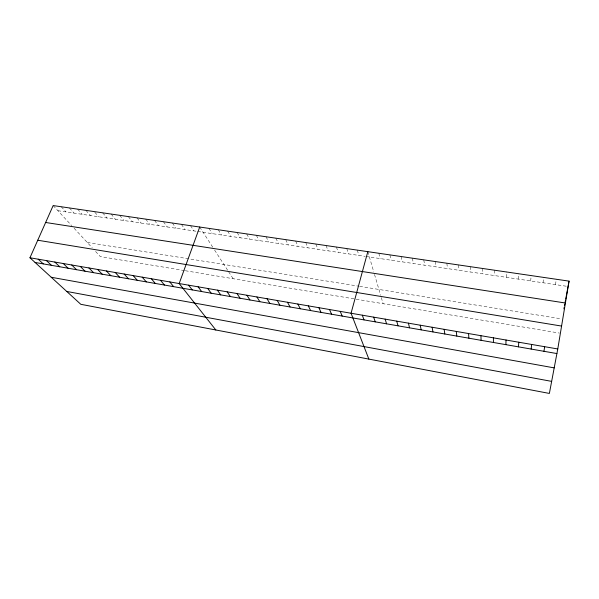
<?xml version="1.0" encoding="UTF-8"?>
<svg xmlns="http://www.w3.org/2000/svg" width="599" height="599" viewBox="0 0 599 599"><rect width="100%" height="100%" fill="white"/><g stroke="black" fill="none" stroke-linecap="round" stroke-linejoin="round"><path stroke-width="0.45" stroke-dasharray="3 2.25" d="M506.365 277.322L506.522 271.976M518.472 279.119L518.786 273.773M530.692 280.938L531.171 275.585M543.031 282.773L543.675 277.419M555.483 284.622L556.306 279.269M57.908 210.706L196.734 231.326M197.648 231.461L365.031 256.327M365.907 256.462L567.163 286.352M87.252 242.445L358.756 286.202M359.625 286.344L561.158 318.825M184.432 270.583L100.303 256.567L94.964 250.786M185.323 270.733L355.252 299.058M356.173 299.208L559.436 333.081M53.161 205.569L71.655 225.576M74.104 228.226L92.239 247.844M61.255 206.752L65.935 211.896M69.417 207.95L74.029 213.102M77.638 209.156L82.175 214.307M85.927 210.369L90.389 215.528M94.822 212.233L98.663 216.763M102.684 212.825L106.996 217.999M111.159 214.06L115.397 219.249M119.71 215.318L123.866 220.507M128.321 216.576L132.394 221.772M136.999 217.849L140.997 223.045M145.744 219.129L149.66 224.333M154.557 220.417L158.391 225.636M163.445 221.72L167.188 226.939M172.4 223.03L176.061 228.256M181.43 224.355L185.001 229.582M190.534 225.688L194.009 230.922M199.707 227.036L212.87 247.394M214.607 250.075L227.665 270.276M228.593 271.706L233.116 278.7M208.954 228.384L212.248 233.632M218.276 229.754L221.48 235.003M227.68 231.132L230.78 236.388M237.152 232.517L240.162 237.781M246.713 233.917L249.618 239.181M256.342 235.332L259.15 240.603M266.061 236.755L268.756 242.026M275.854 238.185L278.453 243.464M285.73 239.63L288.216 244.916M295.689 241.09L298.07 246.384M305.737 242.565L308.006 247.859M315.86 244.048L318.017 249.349M326.081 245.545L328.117 250.846M336.383 247.05L338.308 252.359M346.769 248.578L348.581 253.886M357.251 250.112L358.936 255.421M367.823 251.655L373.806 271.998M374.517 274.432L380.642 295.27M381.323 297.591L383.12 303.7M378.815 253.265L380.245 258.588M389.897 254.889L391.199 260.213M401.09 256.529L402.258 261.86M412.374 258.184L413.407 263.515M423.77 259.854L424.661 265.185M435.263 261.538L436.012 266.869M446.869 263.238L447.475 268.577M458.579 264.953L459.036 270.291M470.395 266.682L470.709 272.028M482.322 268.427L482.48 273.773M494.362 270.194L494.37 275.54"/><path stroke-width="0.9" d="M505.885 344.657L506.035 340.022M518.449 346.851L518.779 342.224M531.148 349.067L531.65 344.447M543.959 351.306L544.648 346.694M557.774 348.962L569.05 281.133L53.161 205.569L29.95 257.765L80.79 304.299L549.373 393.431L557.774 348.962L29.95 257.765M563.921 308.844L564.213 307.25M564.52 305.625L564.82 303.993M565.119 302.368L565.419 300.758M565.718 299.141L569.05 281.133M367.823 251.655L351.059 313.247L368.857 359.093M199.707 227.036L179.168 283.544L215.835 329.989M45.636 222.484L565.411 303.012M37.752 240.229L561.577 326.066M35.086 262.467L556.905 353.56M51.244 277.262L554.195 367.883M66.744 291.451L551.649 381.383M38.179 259.187L43.248 263.889M46.475 260.625L51.469 265.327M54.838 262.062L59.758 266.772M63.262 263.523L68.106 268.232M71.753 264.99L76.522 269.7M80.318 266.465L85.006 271.182M88.944 267.963L93.549 272.672M97.644 269.46L102.167 274.177M106.412 270.98L110.852 275.697M115.248 272.5L119.605 277.225M124.158 274.043L128.433 278.767M133.143 275.592L137.328 280.317M142.195 277.157L146.298 281.882M151.322 278.737L155.336 283.462M160.532 280.325L164.448 285.049M169.809 281.934L173.635 286.651M188.61 285.176L192.242 289.901M198.119 286.824L201.661 291.548M207.718 288.478L211.155 293.203M217.392 290.148L220.724 294.873M227.156 291.84L230.383 296.565M236.994 293.54L240.117 298.257M246.923 295.255L249.933 299.972M256.934 296.984L259.839 301.701M267.027 298.729L269.827 303.446M277.217 300.488L279.898 305.205M287.49 302.263L290.051 306.98M297.853 304.052L300.301 308.77M308.305 305.857L310.634 310.574M318.848 307.684L321.057 312.393M329.487 309.518L331.569 314.228M340.225 311.375L342.179 316.077M362.313 315.194L364.005 319.888M373.679 317.156L375.236 321.85M385.15 319.132L386.565 323.827M396.733 321.139L397.998 325.819M408.421 323.153L409.536 327.84M420.213 325.197L421.187 329.869M432.126 327.249L432.95 331.921M444.151 329.33L444.817 333.995M456.288 331.427L456.797 336.084M468.545 333.546L468.897 338.195M480.922 335.68L481.109 340.329M493.419 337.843L493.434 342.486"/></g></svg>
